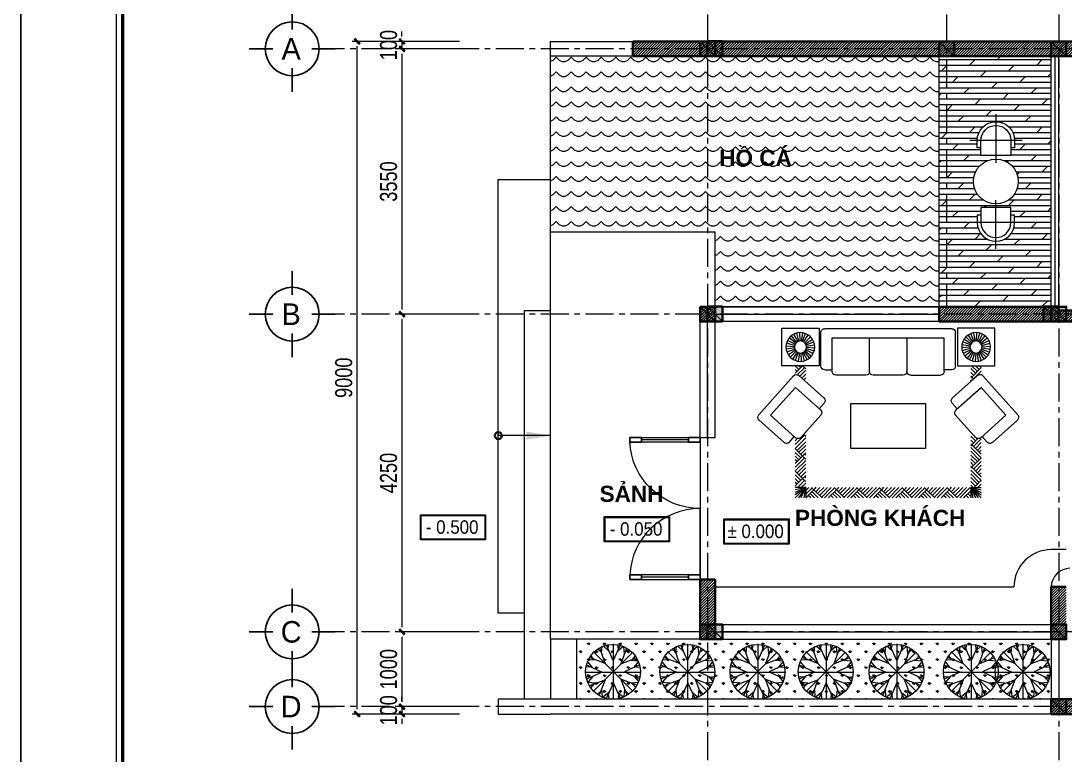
# Model space of a CAD drawing. Header units: millimetres. Extents: x 436341 to 470613, y 10679 to 34210.
# Drawn here: x 436341 to 450315, y 18806 to 28628 of the extents above; entities that cross this region are included whole.
import ezdxf
from ezdxf.enums import TextEntityAlignment as Align

# ---------------------------------------------------------------- set-up
doc = ezdxf.new("R2010")
doc.units = ezdxf.units.MM
doc.header["$MEASUREMENT"] = 0
doc.header["$PDMODE"] = 3
doc.linetypes.add('CENTER', pattern=[2, 1.25, -0.25, 0.25, -0.25])
doc.linetypes.add('HIDDENX2', pattern=[0.75, 0.5, -0.25])
for name, color, linetype, lineweight in [('Ak_Interior', 147, 'Continuous', 9), ('Ak_mat', 250, 'Continuous', 5), ('Ak_Netmanh', 205, 'Continuous', 0), ('Ak_text', 7, 'Continuous', 9), ('cua', 19, 'Continuous', 25), ('dim', 33, 'Continuous', 0), ('DR-DIM', 33, 'Continuous', 9), ('DR-SECTION', 1, 'Continuous', 35), ('DR-SECTION2', 2, 'Continuous', 35), ('DR_dim', 33, 'Continuous', 13), ('DR_section1', 1, 'Continuous', 35), ('HATCH_HOA HUNG', 250, 'Continuous', 0), ('NOITHAT', 8, 'Continuous', 5), ('Text', 7, 'Continuous', 9), ('THAY', 4, 'Continuous', 15)]:
    doc.layers.add(name, color=color, linetype=linetype, lineweight=lineweight)
doc.layers.add('KT', color=7, linetype='Continuous')
doc.layers.add('KY HIEU', color=251, linetype='Continuous')
doc.styles.add('200', font='VHAVANB_0.TTF')
doc.styles.add('500', font='VHARIAL.TTF')
doc.styles.add('DIM', font='aehalf.shx', dxfattribs={"width": 0.8})
doc.styles.add('KhungTen', font='VHARIAL.TTF')
doc.dimstyles.new('Styles1 -65', dxfattribs={"dimscale": 65, "dimtxt": 3.5, "dimasz": 1, "dimexe": 1, "dimexo": 0, "dimgap": 1, "dimtad": 1, "dimdec": 0, "dimrnd": 5, "dimzin": 0, "dimdsep": 46, "dimtxsty": 'DIM', "dimblk": 'sinhtis', "dimcen": 0.09, "dimdle": 1, "dimclrd": 250, "dimclre": 250, "dimclrt": 4, "dimadec": 0, "dimazin": 0, "dimtm": 1e-09, "dimtfac": 1, "dimtdec": 0, "dimtix": 1, "dimtmove": 2, "dimatfit": 3, "dimfxl": 1, "dimtolj": 1, "dimtzin": 0, "dimarcsym": 0})

# ---------------------------------------------------------------- blocks, each defined once
blk = doc.blocks.new('56354t465')
at = {"layer": 'Ak_mat', "linetype": 'CENTER', "ltscale": 300}
for p, q in [((-15533, 13687), (-15533, 0)), ((-12333, 13687), (-12333, 7980)), ((-10833, 13687), (-10833, 0)), ((3010, 11430), (-20517, 11430)), ((3010, 7880), (-20517, 7880)), ((3010, 3630), (-20517, 3630)), ((3010, 2630), (-20517, 2630))]:
    blk.add_line(p, q, dxfattribs=at)
blk = doc.blocks.new('sinhtis')
at = {"layer": 'KT', "linetype": 'HIDDENX2', "ltscale": 200}
h = blk.add_hatch(color=256, dxfattribs=at)
edge = h.paths.add_edge_path()
edge.add_line((0.489, 0.483), (0.483, 0.489))
edge.add_arc((0.381, 0.387), 0.144, -45, 45, ccw=False)
edge.add_line((0.483, 0.286), (-0.286, -0.483))
edge.add_arc((-0.387, -0.381), 0.144, 225, 315, ccw=False)
edge.add_line((-0.489, -0.483), (-0.483, -0.489))
edge.add_arc((-0.381, -0.387), 0.144, 135, 225, ccw=False)
edge.add_line((-0.483, -0.286), (0.286, 0.483))
edge.add_arc((0.387, 0.381), 0.144, 45, 135, ccw=False)
blk.add_lwpolyline([(0.489, 0.483), (0.483, 0.489, -0.414214), (0.483, 0.286), (-0.286, -0.483, -0.414214), (-0.489, -0.483), (-0.483, -0.489, -0.414214), (-0.483, -0.286), (0.286, 0.483, -0.414214)], format="xyb", close=True, dxfattribs=at)
blk = doc.blocks.new('*D48')
at = {"layer": 'Defpoints', "color": 0, "ltscale": 200, "transparency": 16777216}
for p in [(-18853, -3306), (-19622, -3406), (-18853, -3406)]:
    blk.add_point(p, dxfattribs=at)
at = {"layer": 'DR-DIM', "color": 250, "linetype": 'Continuous', "lineweight": -2, "ltscale": 200, "transparency": 16777216}
for p, q in [((-19622, -3241), (-19622, -3176)), ((-18853, -3306), (-19687, -3306)), ((-19622, -3306), (-19622, -3406)), ((-19622, -3471), (-19622, -3536))]:
    blk.add_line(p, q, dxfattribs=at)
at = {"layer": 'DR-DIM', "color": 250, "lineweight": -2, "ltscale": 200, "transparency": 16777216}
blk.add_line((-18853, -3406), (-19687, -3406), dxfattribs=at)
at = {"layer": 'DR-DIM', "color": 250, "lineweight": -2, "ltscale": 200, "transparency": 16777216, "xscale": 65, "yscale": 65, "zscale": 65}
for p, rotation in [((-19622, -3306), 270), ((-19622, -3406), 90)]:
    blk.add_blockref('sinhtis', p, dxfattribs=dict(at, rotation=rotation))
at = {"layer": 'DR-DIM', "color": 4, "ltscale": 200, "transparency": 16777216, "insert": (-19801, -3356), "char_height": 227.5, "attachment_point": 5, "rotation": 90, "style": 'DIM'}
blk.add_mtext('\\A1;100', dxfattribs=at)
blk = doc.blocks.new('*D49')
at = {"layer": 'Defpoints', "color": 0, "ltscale": 200, "transparency": 16777216}
for p in [(-18853, -3406), (-19622, -6956), (-18853, -6956)]:
    blk.add_point(p, dxfattribs=at)
at = {"layer": 'DR-DIM', "color": 250, "linetype": 'Continuous', "lineweight": -2, "ltscale": 200, "transparency": 16777216}
for p, q in [((-18853, -3406), (-19687, -3406)), ((-19622, -3471), (-19622, -6891))]:
    blk.add_line(p, q, dxfattribs=at)
at = {"layer": 'DR-DIM', "color": 250, "lineweight": -2, "ltscale": 200, "transparency": 16777216}
blk.add_line((-18853, -6956), (-19687, -6956), dxfattribs=at)
at = {"layer": 'DR-DIM', "color": 250, "lineweight": -2, "ltscale": 200, "transparency": 16777216, "xscale": 65, "yscale": 65, "zscale": 65}
for p, rotation in [((-19622, -3406), 90), ((-19622, -6956), 270)]:
    blk.add_blockref('sinhtis', p, dxfattribs=dict(at, rotation=rotation))
at = {"layer": 'DR-DIM', "color": 4, "ltscale": 200, "transparency": 16777216, "insert": (-19801, -5181), "char_height": 227.5, "attachment_point": 5, "rotation": 90, "style": 'DIM'}
blk.add_mtext('\\A1;3550', dxfattribs=at)
blk = doc.blocks.new('*D50')
at = {"layer": 'Defpoints', "color": 0, "ltscale": 200, "transparency": 16777216}
for p in [(-18853, -6956), (-19622, -11206), (-18853, -11206)]:
    blk.add_point(p, dxfattribs=at)
at = {"layer": 'DR-DIM', "color": 250, "linetype": 'Continuous', "lineweight": -2, "ltscale": 200, "transparency": 16777216}
for p, q in [((-18853, -6956), (-19687, -6956)), ((-19622, -7021), (-19622, -11141))]:
    blk.add_line(p, q, dxfattribs=at)
at = {"layer": 'DR-DIM', "color": 250, "lineweight": -2, "ltscale": 200, "transparency": 16777216}
blk.add_line((-18853, -11206), (-19687, -11206), dxfattribs=at)
at = {"layer": 'DR-DIM', "color": 250, "lineweight": -2, "ltscale": 200, "transparency": 16777216, "xscale": 65, "yscale": 65, "zscale": 65}
for p, rotation in [((-19622, -6956), 90), ((-19622, -11206), 270)]:
    blk.add_blockref('sinhtis', p, dxfattribs=dict(at, rotation=rotation))
at = {"layer": 'DR-DIM', "color": 4, "ltscale": 200, "transparency": 16777216, "insert": (-19801, -9081), "char_height": 227.5, "attachment_point": 5, "rotation": 90, "style": 'DIM'}
blk.add_mtext('\\A1;4250', dxfattribs=at)
blk = doc.blocks.new('*D51')
at = {"layer": 'Defpoints', "color": 0, "ltscale": 200, "transparency": 16777216}
for p in [(-18853, -11206), (-19622, -12206), (-18853, -12206)]:
    blk.add_point(p, dxfattribs=at)
at = {"layer": 'DR-DIM', "color": 250, "linetype": 'Continuous', "lineweight": -2, "ltscale": 200, "transparency": 16777216}
for p, q in [((-18853, -11206), (-19687, -11206)), ((-19622, -11271), (-19622, -12141))]:
    blk.add_line(p, q, dxfattribs=at)
at = {"layer": 'DR-DIM', "color": 250, "lineweight": -2, "ltscale": 200, "transparency": 16777216}
blk.add_line((-18853, -12206), (-19687, -12206), dxfattribs=at)
at = {"layer": 'DR-DIM', "color": 250, "lineweight": -2, "ltscale": 200, "transparency": 16777216, "xscale": 65, "yscale": 65, "zscale": 65}
for p, rotation in [((-19622, -11206), 90), ((-19622, -12206), 270)]:
    blk.add_blockref('sinhtis', p, dxfattribs=dict(at, rotation=rotation))
at = {"layer": 'DR-DIM', "color": 4, "ltscale": 200, "transparency": 16777216, "insert": (-19801, -11706), "char_height": 227.5, "attachment_point": 5, "rotation": 90, "style": 'DIM'}
blk.add_mtext('\\A1;1000', dxfattribs=at)
blk = doc.blocks.new('*D52')
at = {"layer": 'Defpoints', "color": 0, "ltscale": 200, "transparency": 16777216}
for p in [(-18853, -12206), (-19622, -12306), (-18853, -12306)]:
    blk.add_point(p, dxfattribs=at)
at = {"layer": 'DR-DIM', "color": 250, "linetype": 'Continuous', "lineweight": -2, "ltscale": 200, "transparency": 16777216}
for p, q in [((-19622, -12141), (-19622, -12076)), ((-18853, -12206), (-19687, -12206)), ((-19622, -12206), (-19622, -12306)), ((-19622, -12371), (-19622, -12436))]:
    blk.add_line(p, q, dxfattribs=at)
at = {"layer": 'DR-DIM', "color": 250, "lineweight": -2, "ltscale": 200, "transparency": 16777216}
blk.add_line((-18853, -12306), (-19687, -12306), dxfattribs=at)
at = {"layer": 'DR-DIM', "color": 250, "lineweight": -2, "ltscale": 200, "transparency": 16777216, "xscale": 65, "yscale": 65, "zscale": 65}
for p, rotation in [((-19622, -12206), 270), ((-19622, -12306), 90)]:
    blk.add_blockref('sinhtis', p, dxfattribs=dict(at, rotation=rotation))
at = {"layer": 'DR-DIM', "color": 4, "ltscale": 200, "transparency": 16777216, "insert": (-19801, -12256), "char_height": 227.5, "attachment_point": 5, "rotation": 90, "style": 'DIM'}
blk.add_mtext('\\A1;100', dxfattribs=at)
blk = doc.blocks.new('*D53')
at = {"layer": 'Defpoints', "color": 0, "ltscale": 200, "transparency": 16777216}
for p in [(-20222, -3306), (-18853, -3306), (-18853, -12306)]:
    blk.add_point(p, dxfattribs=at)
at = {"layer": 'DR-DIM', "color": 250, "lineweight": -2, "ltscale": 200, "transparency": 16777216}
blk.add_line((-18853, -3306), (-20287, -3306), dxfattribs=at)
at = {"layer": 'DR-DIM', "color": 250, "linetype": 'Continuous', "lineweight": -2, "ltscale": 200, "transparency": 16777216}
for p, q in [((-20222, -12241), (-20222, -3371)), ((-18853, -12306), (-20287, -12306))]:
    blk.add_line(p, q, dxfattribs=at)
at = {"layer": 'DR-DIM', "color": 250, "lineweight": -2, "ltscale": 200, "transparency": 16777216, "xscale": 65, "yscale": 65, "zscale": 65}
for p, rotation in [((-20222, -3306), 90), ((-20222, -12306), 270)]:
    blk.add_blockref('sinhtis', p, dxfattribs=dict(at, rotation=rotation))
at = {"layer": 'DR-DIM', "color": 4, "ltscale": 200, "transparency": 16777216, "insert": (-20401, -7806), "char_height": 227.5, "attachment_point": 5, "rotation": 90, "style": 'DIM'}
blk.add_mtext('\\A1;9000', dxfattribs=at)
blk = doc.blocks.new('nhap')
at = {"layer": 'KY HIEU'}
for p, q in [((0, 6.1), (0, 2.77)), ((-6.1, 0), (-2.77, 0)), ((2.77, 0), (6.1, 0)), ((0, -2.77), (0, -6.1))]:
    blk.add_line(p, q, dxfattribs=at)
blk.add_circle((0, 0), 3.83, dxfattribs=at)
at = {"layer": 'Text', "style": '500'}
blk.add_attdef('I', text='', height=4.25, dxfattribs=at).set_placement((-0.09, 0), align=Align.MIDDLE_CENTER)
blk = doc.blocks.new('REYT45Y45Y')
at = {"layer": 'DR-SECTION2', "ltscale": 200}
h = blk.add_hatch(color=256, dxfattribs=at)
h.dxf.hatch_style = 1
h.paths.add_polyline_path([(-100, 100), (-100, -100), (100, -100), (100, 100)])
blk.add_lwpolyline([(-100, 100), (-100, -100), (100, -100), (100, 100)], close=True, dxfattribs=at)
at = {"layer": 'HATCH_HOA HUNG', "ltscale": 200}
blk.add_line((-100, 100), (100, -100), dxfattribs=at)
blk = doc.blocks.new('TƯERTWERT3')
at = {"layer": 'HATCH_HOA HUNG'}
for p in [(-4600, 8900), (-1400, 8900), (100, 8900), (-4600, 5350), (100, 5350), (-4600, 1100), (100, 1100), (100, 100)]:
    blk.add_blockref('REYT45Y45Y', p, dxfattribs=at)
blk = doc.blocks.new('KT1')
at = {"layer": 'Ak_text', "lineweight": 15}
blk.add_line((-39500, 28700), (-39500, 1000), dxfattribs=at)
at = {"layer": 'Ak_text', "color": 1, "linetype": 'Continuous', "lineweight": 50}
blk.add_line((-39400, 28600), (-39400, 1100), dxfattribs=at)
at = {"layer": 'Defpoints'}
blk.add_line((-41000, 1000), (-41000, 28700), dxfattribs=at)
blk = doc.blocks.new('bo salon5')
at = {"layer": 'Ak_Interior'}
for p, q in [((-2670, 1770), (-2670, 2270)), ((-2670, 2270), (-2170, 2270)), ((-2170, 2270), (-2170, 1770)), ((-2095, 2265), (-395, 2265)), ((180, 2270), (-320, 2270)), ((-320, 2270), (-320, 1770)), ((180, 1770), (180, 2270)), ((-2492, 2057), (-2592, 2108)), ((-2483, 2071), (-2570, 2141)), ((-2471, 2083), (-2541, 2170)), ((-2457, 2092), (-2508, 2192)), ((-2441, 2098), (-2470, 2206)), ((-2424, 2101), (-2430, 2213)), ((-2407, 2100), (-2390, 2210)), ((-2391, 2096), (-2351, 2200)), ((-2376, 2088), (-2315, 2182)), ((-2363, 2077), (-2284, 2156)), ((-2352, 2064), (-2258, 2125)), ((-2145, 1765), (-2145, 2215)), ((-1995, 1693), (-1995, 2143)), ((-495, 2143), (-1995, 2143)), ((-1495, 2143), (-1495, 1693)), ((-1495, 2143), (-1495, 1693)), ((-995, 1693), (-995, 2143)), ((-495, 1693), (-495, 2143)), ((-345, 1765), (-345, 2215)), ((-138, 2064), (-232, 2125)), ((-127, 2077), (-206, 2156)), ((-114, 2088), (-175, 2182)), ((-99, 2096), (-139, 2200)), ((-83, 2100), (-100, 2210)), ((-66, 2101), (-60, 2213)), ((-49, 2098), (-20, 2206)), ((-33, 2092), (18, 2192)), ((-19, 2083), (51, 2170)), ((-7, 2071), (80, 2141)), ((2, 2057), (102, 2108)), ((-2501, 2024), (-2613, 2030)), ((-2500, 2007), (-2610, 1990)), ((-2498, 2041), (-2606, 2070)), ((-2496, 1991), (-2600, 1951)), ((-2488, 1976), (-2582, 1915)), ((-2477, 1963), (-2556, 1884)), ((-2369, 1957), (-2299, 1870)), ((-2357, 1969), (-2270, 1899)), ((-2348, 1983), (-2248, 1932)), ((-2344, 2049), (-2240, 2089)), ((-2342, 1999), (-2234, 1970)), ((-2340, 2033), (-2229, 2050)), ((-2339, 2016), (-2227, 2010)), ((-151, 2016), (-263, 2010)), ((-150, 2033), (-260, 2050)), ((-148, 1999), (-256, 1970)), ((-146, 2049), (-250, 2089)), ((-142, 1983), (-242, 1932)), ((-133, 1969), (-220, 1899)), ((-121, 1957), (-191, 1870)), ((-13, 1963), (66, 1884)), ((-2, 1976), (92, 1915)), ((6, 1991), (110, 1951)), ((8, 2041), (116, 2070)), ((10, 2007), (120, 1990)), ((11, 2024), (123, 2030)), ((-2464, 1952), (-2525, 1858)), ((-2449, 1944), (-2489, 1840)), ((-2433, 1940), (-2450, 1830)), ((-2416, 1939), (-2410, 1827)), ((-2399, 1942), (-2370, 1834)), ((-2383, 1948), (-2332, 1848)), ((-107, 1948), (-158, 1848)), ((-91, 1942), (-120, 1834)), ((-74, 1939), (-80, 1827)), ((-57, 1940), (-40, 1830)), ((-41, 1944), (-1, 1840)), ((-26, 1952), (35, 1858)), ((-2170, 1770), (-2670, 1770)), ((-2362, 1617), (-2490, 1745)), ((-2387, 1592), (-2490, 1695)), ((-2488, 1743), (-2461, 1770)), ((-2463, 1718), (-2411, 1770)), ((-2438, 1693), (-2361, 1770)), ((-2412, 1668), (-2350, 1730)), ((-2387, 1643), (-2350, 1680)), ((-2095, 1715), (-1995, 1715)), ((-395, 1715), (-495, 1715)), ((-320, 1770), (180, 1770)), ((-140, 1727), (-99, 1768)), ((-61, 1629), (-140, 1709)), ((-31, 1650), (-124, 1743)), ((-99, 1768), (-101, 1770)), ((-99, 1768), (-97, 1770)), ((0, 1669), (-99, 1768)), ((-74, 1743), (-47, 1770)), ((-49, 1718), (0, 1767)), ((-24, 1693), (0, 1717)), ((-2511, 1635), (-2978, 1113)), ((-2105, 1339), (-2440, 1639)), ((-2388, 1592), (-2362, 1617)), ((-2362, 1617), (-2350, 1630)), ((-2350, 1605), (-2362, 1617)), ((-2361, 1568), (-2350, 1579)), ((-1545, 1643), (-1945, 1643)), ((-1445, 1643), (-1045, 1643)), ((-945, 1643), (-545, 1643)), ((-385, 1339), (-50, 1639)), ((-87, 1605), (-140, 1658)), ((-114, 1582), (-140, 1608)), ((21, 1635), (488, 1113)), ((-2820, 1107), (-2487, 1479)), ((-2151, 1179), (-2487, 1479)), ((-339, 1179), (-3, 1479)), ((330, 1107), (-3, 1479)), ((-2101, 1269), (-2168, 1194)), ((-1745, 1263), (-1745, 663)), ((-745, 1263), (-1745, 1263)), ((-745, 663), (-745, 1263)), ((-389, 1269), (-322, 1194)), ((-2639, 743), (-2974, 1043)), ((-2485, 806), (-2820, 1107)), ((-2147, 1108), (-2414, 810)), ((-343, 1108), (-76, 810)), ((-5, 806), (330, 1107)), ((149, 743), (484, 1043)), ((-2406, 819), (-2350, 875)), ((-140, 873), (-136, 877)), ((-140, 822), (-112, 850)), ((-2568, 747), (-2502, 821)), ((-2387, 687), (-2490, 790)), ((-2412, 662), (-2490, 740)), ((-2490, 584), (-2362, 712)), ((-2362, 712), (-2444, 794)), ((-2438, 788), (-2423, 803)), ((-2412, 763), (-2350, 825)), ((-2387, 737), (-2350, 775)), ((-2362, 712), (-2350, 724)), ((-2350, 700), (-2362, 712)), ((0, 663), (-140, 803)), ((-24, 637), (-140, 753)), ((-49, 612), (-140, 703)), ((0, 714), (-124, 838)), ((0, 764), (-30, 794)), ((-24, 788), (-3, 808)), ((78, 747), (12, 821)), ((-2438, 637), (-2490, 689)), ((-2463, 612), (-2490, 639)), ((-2488, 587), (-2490, 589)), ((-2488, 536), (-2350, 674)), ((-2463, 511), (-2350, 624)), ((-2438, 486), (-2350, 574)), ((-1745, 663), (-745, 663)), ((-74, 587), (-140, 653)), ((-99, 561), (-140, 602)), ((-140, 571), (-124, 587)), ((-140, 521), (-99, 561)), ((-99, 561), (0, 661)), ((0, 462), (-99, 561)), ((-74, 536), (0, 610)), ((-49, 511), (0, 560)), ((-2362, 411), (-2490, 538)), ((-2387, 385), (-2490, 488)), ((-2412, 360), (-2490, 438)), ((-2412, 461), (-2350, 523)), ((-2387, 436), (-2350, 473)), ((-2362, 411), (-2350, 423)), ((0, 362), (-140, 502)), ((-24, 335), (-140, 451)), ((0, 412), (-124, 536)), ((-24, 486), (0, 510)), ((-2490, 283), (-2362, 411)), ((-2438, 335), (-2490, 388)), ((-2463, 310), (-2490, 337)), ((-2488, 285), (-2490, 287)), ((-2488, 235), (-2350, 372)), ((-2463, 209), (-2350, 322)), ((-2350, 398), (-2362, 411)), ((-49, 310), (-140, 401)), ((-74, 285), (-140, 351)), ((-99, 260), (-140, 301)), ((-140, 269), (-124, 285)), ((-99, 260), (0, 359)), ((-74, 235), (0, 309)), ((-2393, 140), (-2490, 237)), ((-2444, 140), (-2490, 186)), ((-2350, 140), (-2490, 0)), ((-2350, 140), (-2490, 74)), ((-2350, 140), (-2490, 140)), ((-2350, 140), (-2490, 41)), ((-2350, 140), (-2490, 109)), ((-2350, 140), (-2447, 0)), ((-2438, 184), (-2350, 272)), ((-2350, 140), (-2413, 0)), ((-2412, 159), (-2350, 222)), ((-2381, 140), (-2350, 171)), ((-2350, 140), (-2376, 0)), ((-2350, 121), (-2331, 140)), ((-2350, 140), (-2350, 0)), ((-2161, 8), (-2293, 140)), ((-2136, 33), (-2242, 140)), ((-2111, 59), (-2192, 140)), ((-2086, 84), (-2142, 140)), ((-2060, 109), (-2092, 140)), ((-2086, 134), (-2080, 140)), ((-2060, 109), (-2029, 140)), ((-1859, 8), (-1991, 140)), ((-1834, 33), (-1941, 140)), ((-1809, 59), (-1890, 140)), ((-1784, 84), (-1840, 140)), ((-1759, 109), (-1790, 140)), ((-1784, 134), (-1778, 140)), ((-1759, 109), (-1727, 140)), ((-1558, 8), (-1689, 140)), ((-1532, 33), (-1639, 140)), ((-1507, 59), (-1589, 140)), ((-1482, 84), (-1538, 140)), ((-1457, 109), (-1488, 140)), ((-1482, 134), (-1476, 140)), ((-1457, 109), (-1426, 140)), ((-1256, 8), (-1388, 140)), ((-1231, 33), (-1337, 140)), ((-1205, 59), (-1287, 140)), ((-1180, 84), (-1237, 140)), ((-1155, 109), (-1186, 140)), ((-1180, 134), (-1174, 140)), ((-1155, 109), (-1124, 140)), ((-954, 8), (-1086, 140)), ((-929, 33), (-1036, 140)), ((-904, 59), (-985, 140)), ((-879, 84), (-935, 140)), ((-853, 109), (-885, 140)), ((-879, 134), (-873, 140)), ((-853, 109), (-822, 140)), ((-652, 8), (-784, 140)), ((-627, 33), (-734, 140)), ((-602, 59), (-684, 140)), ((-577, 84), (-633, 140)), ((-552, 109), (-583, 140)), ((-577, 134), (-571, 140)), ((-552, 109), (-521, 140)), ((-351, 8), (-482, 140)), ((-325, 33), (-432, 140)), ((-300, 59), (-382, 140)), ((-275, 84), (-331, 140)), ((-250, 109), (-281, 140)), ((-275, 134), (-269, 140)), ((-250, 109), (-219, 140)), ((-140, 99), (-181, 140)), ((-140, 219), (-99, 260)), ((-80, 140), (-140, 200)), ((-130, 140), (-140, 150)), ((-140, 140), (0, 109)), ((-140, 140), (0, 41)), ((-140, 140), (-43, 0)), ((-140, 140), (-114, 0)), ((-140, 140), (0, 140)), ((-140, 140), (-140, 0)), ((-140, 140), (0, 74)), ((-140, 140), (-77, 0)), ((-140, 140), (0, 0)), ((-30, 140), (-124, 235)), ((0, 161), (-99, 260)), ((-49, 209), (0, 258)), ((-24, 184), (0, 208)), ((-2253, 0), (-2350, 97)), ((-2350, 71), (-2337, 84)), ((-2350, 20), (-2312, 59)), ((-2203, 0), (-2337, 134)), ((-2320, 0), (-2287, 33)), ((-2270, 0), (-2262, 8)), ((-2169, 0), (-2060, 109)), ((-2119, 0), (-2035, 84)), ((-2069, 0), (-2010, 59)), ((-1952, 0), (-2060, 109)), ((-1901, 0), (-2035, 134)), ((-2018, 0), (-1985, 33)), ((-1968, 0), (-1960, 8)), ((-1867, 0), (-1759, 109)), ((-1817, 0), (-1734, 84)), ((-1767, 0), (-1708, 59)), ((-1650, 0), (-1759, 109)), ((-1600, 0), (-1734, 134)), ((-1717, 0), (-1683, 33)), ((-1666, 0), (-1658, 8)), ((-1566, 0), (-1457, 109)), ((-1515, 0), (-1432, 84)), ((-1465, 0), (-1407, 59)), ((-1348, 0), (-1457, 109)), ((-1298, 0), (-1432, 134)), ((-1415, 0), (-1382, 33)), ((-1365, 0), (-1356, 8)), ((-1264, 0), (-1155, 109)), ((-1214, 0), (-1130, 84)), ((-1163, 0), (-1105, 59)), ((-1046, 0), (-1155, 109)), ((-996, 0), (-1130, 134)), ((-1113, 0), (-1080, 33)), ((-1063, 0), (-1055, 8)), ((-962, 0), (-853, 109)), ((-912, 0), (-828, 84)), ((-862, 0), (-803, 59)), ((-745, 0), (-853, 109)), ((-694, 0), (-828, 134)), ((-811, 0), (-778, 33)), ((-761, 0), (-753, 8)), ((-661, 0), (-552, 109)), ((-610, 0), (-527, 84)), ((-560, 0), (-501, 59)), ((-443, 0), (-552, 109)), ((-393, 0), (-527, 134)), ((-510, 0), (-476, 33)), ((-459, 0), (-451, 8)), ((-359, 0), (-250, 109)), ((-309, 0), (-225, 84)), ((-258, 0), (-200, 59)), ((-141, 0), (-250, 109)), ((-140, 49), (-225, 134)), ((-208, 0), (-175, 33)), ((-158, 0), (-149, 8))]:
    blk.add_line(p, q, dxfattribs=at)
for centre, radius in [((-2421, 2020), 193), ((-2420, 2020), 81), ((-69, 2020), 193), ((-70, 2020), 81)]:
    blk.add_circle(centre, radius, dxfattribs=at)
for centre, start, end in [((-2095, 2215), 90, 180), ((-395, 2215), 0, 90), ((-2095, 1765), 180, 270), ((-1945, 1693), 180, 270), ((-1545, 1693), 270, 0), ((-1445, 1693), 180, 270), ((-1045, 1693), 270, 0), ((-945, 1693), 180, 270), ((-545, 1693), 270, 0), ((-395, 1765), 270, 0), ((-2474, 1602), 48.1827, 138.1827), ((-16, 1602), 41.8173, 131.8173), ((-2139, 1302), 318.1827, 48.1827), ((-351, 1302), 131.8173, 221.8173), ((-2185, 1142), 318.1827, 48.1827), ((-305, 1142), 131.8173, 221.8173), ((-2940, 1080), 138.1827, 228.1827), ((450, 1080), 311.8173, 41.8173), ((-2606, 780), 228.1827, 318.1827), ((-2451, 844), 228.1827, 318.1827), ((-39, 844), 221.8173, 311.8173), ((116, 780), 221.8173, 311.8173)]:
    blk.add_arc(centre, 50, start, end, dxfattribs=at)
blk = doc.blocks.new('ban tron 2c D600')
for points in [[(-200, 1350), (-250, 1350), (-250, 1450, -1), (250, 1450), (250, 1350), (200, 1350)], [(-200, 450), (-250, 450), (-250, 350, 1), (250, 350), (250, 450), (200, 450)]]:
    blk.add_lwpolyline(points, format="xyb")
for points in [[(200, 1450), (200, 1250), (-200, 1250), (-200, 1450, -1)], [(200, 350), (200, 550), (-200, 550), (-200, 350, 1)]]:
    blk.add_lwpolyline(points, format="xyb", close=True)
blk.add_circle((0, 900), 300)
at = {"layer": 'Ak_Netmanh'}
for points in [[(0, 1800), (0, 1150)], [(350, 1450), (-350, 1450)], [(0, 0), (0, 650)], [(350, 350), (-350, 350)]]:
    blk.add_lwpolyline(points, dxfattribs=at)
blk = doc.blocks.new('ghrthej')
at = {"layer": 'DR_dim', "color": 4, "ltscale": 0.5}
blk.add_lwpolyline([(-4.41, 0), (4.32, 0), (4.32, -3.38), (-4.41, -3.38)], close=True, dxfattribs=at)
at = {"layer": 'DR_dim', "ltscale": 0.5}
blk.add_lwpolyline([(-4.3, -0.11), (4.21, -0.11), (4.21, -3.28), (-4.3, -3.28)], close=True, dxfattribs=at)
blk = doc.blocks.new('fgbsfb')
at = {"layer": 'cua', "linetype": 'Continuous'}
for p, q in [((0, 5), (0, 6)), ((0, 6), (0.4, 6)), ((0.4, 6), (0.4, 5)), ((0.4, 5), (0, 5)), ((0, 1), (0, 0)), ((0.4, 1), (0, 1)), ((0.4, 0), (0.4, 1)), ((0, 0), (0.4, 0))]:
    blk.add_line(p, q, dxfattribs=at)
at = {"layer": 'NOITHAT', "color": 8, "linetype": 'Continuous'}
for p, q in [((0, 5), (0, 1)), ((0.2, 1), (0.2, 5)), ((0.4, 1), (0.4, 5))]:
    blk.add_line(p, q, dxfattribs=at)
at = {"layer": 'NOITHAT', "color": 250, "linetype": 'Continuous'}
blk.add_line((0, 0), (6.052, 0), dxfattribs=at)
blk.add_arc((0.048, 0.005), 6.004, 359.95002, 87.12031, dxfattribs=at)
blk = doc.blocks.new('5763456356')
at = {"layer": 'NOITHAT', "xscale": 156.9734694180144, "yscale": 156.973469421963, "zscale": 156.9734694209049, "rotation": 89.99999998558756}
blk.add_blockref('fgbsfb', (-15733, -7200), dxfattribs=at)
at = {"layer": 'THAY', "ltscale": 200, "xscale": -156.9734694180144, "yscale": 156.973469421963, "zscale": 156.9734694209049, "rotation": 90.00000001441248}
blk.add_blockref('fgbsfb', (-15733, -5300), dxfattribs=at)
blk = doc.blocks.new('mb-cay79')
for points in [[(-272, 463), (-163, 165), (-460, 278)], [(-243, 386), (-308, 441)], [(-231, 360), (-218, 489)], [(-96, 408), (-195, 492)], [(125, 511), (-7, 222), (-138, 511)], [(-104, 435), (-97, 520)], [(-7, 542), (-7, -525)], [(82, 408), (182, 492)], [(91, 435), (84, 520)], [(249, 455), (140, 157), (436, 271)], [(208, 353), (195, 482)], [(220, 378), (285, 433)], [(-358, 235), (-487, 224)], [(-383, 248), (-437, 314)], [(365, -365), (-390, 390)], [(-388, -372), (367, 382)], [(334, 228), (464, 217)], [(360, 240), (414, 306)], [(-538, 0), (528, 0)], [(-432, 98), (-517, 90)], [(-507, 131), (-218, 0), (-507, -131)], [(-405, 89), (-488, 189)], [(497, 135), (209, 1), (499, -128)], [(395, 92), (478, 192)], [(422, 101), (507, 93)], [(-432, -98), (-517, -90)], [(-405, -89), (-488, -189)], [(-459, -257), (-161, -146), (-273, -443)], [(435, -250), (138, -138), (250, -435)], [(333, -207), (462, -196)], [(396, -86), (480, -186)], [(423, -95), (508, -87)], [(-356, -215), (-486, -203)], [(-381, -228), (-436, -293)], [(-243, -366), (-309, -421)], [(-230, -341), (-219, -470)], [(-93, -393), (-192, -477)], [(128, -494), (-5, -206), (-135, -495)], [(85, -392), (185, -474)], [(207, -333), (196, -462)], [(220, -358), (285, -413)], [(358, -220), (413, -285)], [(-102, -420), (-93, -505)], [(94, -418), (87, -503)]]:
    blk.add_lwpolyline(points)
blk.add_circle((-12, 4), 525)
blk = doc.blocks.new('5675y456467467')
at = {"layer": 'KY HIEU'}
ref = blk.add_blockref('nhap', (-21091.5, -3405.6), dxfattribs=dict(at, xscale=-94.11764706019312, yscale=94.11764706019312, zscale=94.11764706019312))
ref.add_attrib('I', 'a', dxfattribs={"layer": 'Text', "color": 7, "height": 288, "style": '200'}).set_placement((-21105.2, -3405.6), align=Align.MIDDLE_CENTER)
ref = blk.add_blockref('nhap', (-21091.5, -6955.6), dxfattribs=dict(at, xscale=-94.11764706019312, yscale=94.11764706019312, zscale=94.11764706019312))
ref.add_attrib('I', 'b', dxfattribs={"layer": 'Text', "color": 7, "height": 288, "style": '200'}).set_placement((-21105.2, -6955.6), align=Align.MIDDLE_CENTER)
ref = blk.add_blockref('nhap', (-21091.5, -11205.6), dxfattribs=dict(at, xscale=-94.11764706019312, yscale=94.11764706019312, zscale=94.11764706019312))
ref.add_attrib('I', 'c', dxfattribs={"layer": 'Text', "color": 7, "height": 288, "style": '200'}).set_placement((-21105.2, -11205.6), align=Align.MIDDLE_CENTER)
ref = blk.add_blockref('nhap', (-21091.5, -12205.6), dxfattribs=dict(at, xscale=-94.11764706019312, yscale=94.11764706019312, zscale=94.11764706019312))
ref.add_attrib('I', 'd', dxfattribs={"layer": 'Text', "color": 7, "height": 288, "style": '200'}).set_placement((-21105.2, -12205.6), align=Align.MIDDLE_CENTER)
at = {"layer": 'DR-DIM', "ltscale": 200}
for base, p1, p2, picture, middle in [((-19622.3, -3405.6), (-18852.8, -3305.6), (-18852.8, -3405.6), '*D48', (-19801.1, -3355.6)), ((-20222.3, -3305.6), (-18852.8, -12305.5), (-18852.8, -3305.6), '*D53', (-20401.1, -7805.5)), ((-19622.3, -6955.6), (-18852.8, -3405.6), (-18852.8, -6955.6), '*D49', (-19801.1, -5180.6)), ((-19622.3, -11205.6), (-18852.8, -6955.6), (-18852.8, -11205.6), '*D50', (-19801.1, -9080.6)), ((-19622.3, -12205.6), (-18852.8, -11205.6), (-18852.8, -12205.6), '*D51', (-19801.1, -11705.6)), ((-19622.3, -12305.5), (-18852.8, -12205.6), (-18852.8, -12305.5), '*D52', (-19801.1, -12255.6))]:
    dim = blk.add_linear_dim(base=base, p1=p1, p2=p2, angle=90, dimstyle='Styles1 -65', dxfattribs=at)
    dim.commit()
    dim.dimension.update_dxf_attribs({"geometry": picture, "text_midpoint": middle})
blk = doc.blocks.new('74567467467')
at = {"layer": 'Ak_mat', "ltscale": 200}
h = blk.add_hatch(dxfattribs=at)
h.set_pattern_fill('GRASS', color=256, scale=150)
h.set_pattern_definition([(90, (-752378.48, 673329.99), (-106.066017, 106.066017), [28.125, -184.007034]), (45, (-752378.48, 673329.99), (-106.066017, 106.066017), [28.125, -121.875]), (135, (-752378.48, 673329.99), (-106.066017, -106.066017), [28.125, -121.875])])
h.paths.add_polyline_path([(-15533, -8000), (-15733, -8000), (-17383, -8000), (-17383, -8800), (-11033, -8800), (-11033, -8000)])
at = {"layer": 'HATCH_HOA HUNG', "ltscale": 200}
h = blk.add_hatch(dxfattribs=at)
h.set_pattern_fill('ANSI31', color=256, scale=200, style=0)
h.set_pattern_definition([(45, (265471.942, 4666.7), (-17.6776695, 17.6776695), [])])
h.paths.add_polyline_path([(-6743, -3548), (-7745, -3548), (-7745, -3600), (-6743, -3600)], flags=17)
h.paths.add_polyline_path([(-4733, -550), (-4733, -200), (-4833, -200), (-4833, -450), (-5633, -450), (-5633, -200), (-5733, -200), (-5733, -550)], flags=17)
h.paths.add_polyline_path([(-1533, -2600), (-1533, -2700), (-200, -2700), (-200, -2600)], flags=17)
h.paths.add_polyline_path([(-2433, -4850), (-2333, -4850), (-2333, -4650), (-2633, -4650), (-2633, -7800), (-3733, -7800), (-3733, -8000), (-2433, -8000)])
h.paths.add_polyline_path([(-5633, -1900), (-5733, -1900), (-5733, -2000), (-4483, -2000), (-4483, -1900)], flags=17)
h.paths.add_polyline_path([(-7333, -8000), (-5733, -8000), (-5733, -7800), (-7133, -7800), (-7133, -6800), (-7333, -6800)])
h.paths.add_polyline_path([(-11033, -8800), (-11033, -9000), (-7133, -9000), (-7133, -8800)])
h.paths.add_polyline_path([(-11033, -8000), (-10833, -8000), (-10833, -7300), (-11033, -7300)])
h.paths.add_polyline_path([(-15733, -8000), (-15533, -8000), (-15533, -7200), (-15733, -7200)])
h.paths.add_polyline_path([(-15533, -3750), (-15533, -3550), (-15733, -3550), (-15733, -3750)])
h.paths.add_polyline_path([(-6743, -3750), (-6743, -3600), (-10933, -3600), (-10933, -3550), (-12533, -3550), (-12533, -3750)], flags=16)
h.paths.add_polyline_path([(0, -1763), (-200, -1763), (-200, -3600), (-400, -3600), (-400, -4650), (-1423, -4650), (-1423, -4850), (-200, -4850), (-200, -3750), (0, -3750)])
h.paths.add_polyline_path([(-3483, 0), (-3483, -200), (-2533, -200), (-2533, -1900), (-3683, -1900), (-3683, -2000), (-2533, -2000), (-2533, -3600), (-5633, -3600), (-5633, -3000), (-5733, -3000), (-5733, -3548), (-5833, -3548), (-5833, -3750), (-2433, -3750), (-2433, -2700), (-2333, -2700), (-2333, -2600), (-2433, -2600), (-2433, -200), (-200, -200), (-200, -563), (0, -563), (0, 0)])
h.paths.add_polyline_path([(-4683, -200), (-4683, 0), (-16633, 0), (-16633, -200)])
at = {"layer": 'DR-SECTION', "ltscale": 200}
for p, q in [((-12533, 0), (-16633, 0)), ((-16633, 0), (-16633, -200)), ((-4683, 0), (-12533, 0)), ((-12533, -200), (-16633, -200)), ((-5733, -200), (-12533, -200)), ((-15733, -3750), (-15733, -3550)), ((-15733, -3550), (-15533, -3550)), ((-15533, -3750), (-15533, -3550)), ((-12533, -3550), (-10933, -3550)), ((-12533, -3550), (-12533, -3750)), ((-10933, -3550), (-10933, -3600)), ((-10933, -3600), (-7945, -3600)), ((-15733, -3750), (-15533, -3750)), ((-12533, -3750), (-6743, -3750)), ((-15733, -8000), (-15733, -7200)), ((-15733, -7200), (-15533, -7200)), ((-15533, -8000), (-15533, -7200)), ((-11033, -8000), (-11033, -7300)), ((-10833, -7300), (-11033, -7300)), ((-15733, -8000), (-15533, -8000)), ((-11033, -8000), (-10833, -8000)), ((-7133, -8800), (-11033, -8800)), ((-11033, -8800), (-11033, -9000)), ((-11033, -9000), (-7133, -9000))]:
    blk.add_line(p, q, dxfattribs=at)
blk.add_circle((-18433, -5275), 46.9, dxfattribs=at)
at = {"layer": 'HATCH_HOA HUNG', "ltscale": 200}
for p, q in [((-15633, -5300), (-15633, -3750)), ((-15733, -5300), (-15733, -7200))]:
    blk.add_line(p, q, dxfattribs=at)
at = {"layer": 'THAY', "ltscale": 200}
for p, q in [((-17733, -200), (-17733, 0)), ((-17733, 0), (-16633, 0)), ((-17733, -2550), (-17733, -200)), ((-16633, -200), (-17733, -200)), ((-12533, -3550), (-12533, -200)), ((-11033, -3550), (-11033, -200)), ((-10983, -3550), (-10983, -200)), ((-10933, -3550), (-10933, -200)), ((-18433, -7650), (-18433, -1850)), ((-18433, -1850), (-17733, -1850)), ((-17733, -8000), (-17733, -2550)), ((-17733, -2550), (-15533, -2550)), ((-15533, -3550), (-15533, -2550)), ((-18083, -8800), (-18083, -3600)), ((-18083, -3600), (-17733, -3600)), ((-15733, -5300), (-15733, -3750)), ((-15533, -5300), (-15533, -3750)), ((-15733, -5300), (-15533, -5300)), ((-10833, -6800), (-11033, -6800)), ((-15533, -7300), (-11533, -7300)), ((-18083, -7650), (-18433, -7650)), ((-15533, -7800), (-11033, -7800)), ((-15533, -7900), (-11033, -7900)), ((-15733, -8000), (-17733, -8000)), ((-17733, -8000), (-17733, -8800)), ((-17383, -8800), (-17383, -8000)), ((-15533, -8000), (-11033, -8000)), ((-11033, -8000), (-11033, -8800)), ((-10933, -8000), (-10933, -8800)), ((-11033, -8800), (-17733, -8800)), ((-11033, -9000), (-17733, -9000))]:
    blk.add_line(p, q, dxfattribs=at)
for points in [[(-12533, -3750), (-15533, -3750), (-15533, -3550), (-12533, -3550)], [(-15533, -3650), (-12533, -3650), (-12533, -3550), (-15533, -3550)]]:
    blk.add_lwpolyline(points, close=True, dxfattribs=at)
for points in [[(-18433, -8800), (-18433, -9000), (-17733, -9000), (-17733, -9000)], [(-17733, -8800), (-18433, -8800)]]:
    blk.add_lwpolyline(points, dxfattribs=at)
at = {"layer": 'THAY', "ltscale": 200, "flags": 128}
blk.add_lwpolyline([(-11033, -9000), (-17733, -9000)], dxfattribs=at)
at = {"layer": 'THAY', "ltscale": 200}
for centre, radius in [((-11033, -7300), 500), ((-10783, -7300), 250)]:
    blk.add_arc(centre, radius, 90, 180, dxfattribs=at)
at = {"layer": 'dim'}
blk.add_blockref('TƯERTWERT3', (-11033, -9000), dxfattribs=at)
at = {"layer": 'HATCH_HOA HUNG'}
for p in [(-15535, -98), (-15535, -3648), (-11035, -3648), (-15533, -7900)]:
    blk.add_blockref('REYT45Y45Y', p, dxfattribs=at)
at = {"layer": 'HATCH_HOA HUNG', "ltscale": 200}
blk.add_leader([(-17733, -5275), (-18433, -5275)], dimstyle='Styles1 -65', override={"dimasz": 5, "dimtad": 0}, dxfattribs=at)

msp = doc.modelspace()

# ---------------------------------------------------------------- hatches: boundary and pattern name
at = {"layer": 'Ak_mat', "ltscale": 200}
h = msp.add_hatch(dxfattribs=at)
h.set_pattern_fill('WATER', color=256, scale=200, pattern_type=2)
h.set_pattern_definition([(0, (-291215.16, 701684.7), (0, 200), [40, -160]), (45, (-291135.16, 701704.7), (2e-14, 200), [56.568542, -226.27417]), (135, (-291055.16, 701704.7), (-200, 2e-14), [56.568542, -226.27417]), (26.565051, (-291175.16, 701684.7), (200, 2e-07), [44.72, -402.493595]), (333.434949, (-291055.16, 701704.7), (200, -2e-07), [44.72, -402.493595])])
h.paths.add_polyline_path([(448630.4, 28154.7), (443430.4, 28154.7), (443430.4, 25804.7), (445630.4, 25804.7), (445630.4, 24804.7), (448630.4, 24804.7)])
h = msp.add_hatch(dxfattribs=at)
h.set_pattern_fill('DOLMIT', color=256, scale=300)
h.set_pattern_definition([(0, (-291215.164, 701684.7), (0, 75), []), (45, (-291215.16, 701684.7), (-150, 150), [106.06602, -212.132034])])
h.paths.add_polyline_path([(450130.4, 28154.7), (448630.4, 28154.7), (448630.4, 24804.7), (450130.4, 24804.7)])
h.paths.add_polyline_path([(449689.3, 26479.6, -0.4142136), (449389.3, 26179.6), (449389.3, 26129.6), (449589.3, 26129.6), (449589.3, 26029.6), (449639.3, 26029.6), (449639.3, 25929.6, -1), (449139.3, 25929.6), (449139.3, 26029.6), (449189.3, 26029.6), (449189.3, 26129.6), (449389.3, 26129.6), (449389.3, 26179.6, -0.4142136), (449089.3, 26479.6, -0.4142136), (449389.3, 26779.6), (449389.3, 26829.6), (449189.3, 26829.6), (449189.3, 26929.6), (449139.3, 26929.6), (449139.3, 27029.6, -1), (449639.3, 27029.6), (449639.3, 26929.6), (449589.3, 26929.6), (449589.3, 26829.6), (449389.3, 26829.6), (449389.3, 26779.6, -0.4142136)], flags=16)

# ---------------------------------------------------------------- block references
at = {"xscale": 0.8494816779204608, "yscale": 0.8494816779204608, "zscale": 0.8494816779204608}
msp.add_blockref('KT1', (471169.9, 9829.9, 61.9), dxfattribs=at)
at = {"layer": 'Ak_Interior'}
msp.add_blockref('ban tron 2c D600', (449389.3, 25579.6), dxfattribs=at)
at = {"layer": 'Ak_Interior', "xscale": -1}
msp.add_blockref('bo salon5', (446703.5, 22245.7), dxfattribs=at)
at = {"layer": 'Ak_Interior', "xscale": 0.7, "yscale": 0.7, "zscale": 0.7}
for p in [(444273.1, 19917), (445268.5, 19917), (446206.7, 19917), (447120.5, 19917), (448067, 19917), (449062.3, 19917), (449755.8, 19917)]:
    msp.add_blockref('mb-cay79', p, dxfattribs=at)
at = {"layer": 'Ak_mat'}
msp.add_blockref('56354t465', (461063.3, 16825), dxfattribs=at)
at = {"layer": 'DR-DIM'}
msp.add_blockref('5675y456467467', (461063.3, 31660.3), dxfattribs=at)
at = {"layer": 'DR_dim'}
msp.add_blockref('74567467467', (461163.3, 28354.7), dxfattribs=at)
at = {"layer": 'DR_section1', "xscale": 100, "yscale": 100, "zscale": 100}
for p in [(442128.2, 22022.3), (444589.1, 21996.5), (446188.7, 21964.9)]:
    msp.add_blockref('ghrthej', p, dxfattribs=at)
at = {"layer": 'THAY'}
msp.add_blockref('5763456356', (461163.3, 28354.7), dxfattribs=at)

# ---------------------------------------------------------------- texts
at = {"layer": 'KT', "color": 7, "style": 'KhungTen'}
for s, insert, char_height, attachment_point in [('{\\f.VnHelvetInsH|b1|i0|c0|p34;hå c¸}', (446172.5, 26903.7), 216, 2), ('{\\f.VnHelvetInsH|b1|i0|c0|p34;S¶NH}', (444513.2, 22409.6), 216, 2), ('{\\f.VnHelvetInsH|b1|i0|c0|p34;PHßNG KH¸CH}', (447840, 22087.8), 216, 2), ('{\\fArial|b0|i0|c0|p34;\\W0.9;- 0.500}', (442113, 21764.2), 180, 8), ('{\\fArial|b0|i0|c0|p34;\\W0.9;- 0.050}', (444574, 21738.5), 180, 8), ('{\\fArial|b0|i0|c0|p34;\\W0.9;%%P 0.000}', (446173.6, 21706.9), 180, 8)]:
    msp.add_mtext(s, dxfattribs=dict(at, insert=insert, char_height=char_height, attachment_point=attachment_point))

doc.saveas('drawing.dxf')
